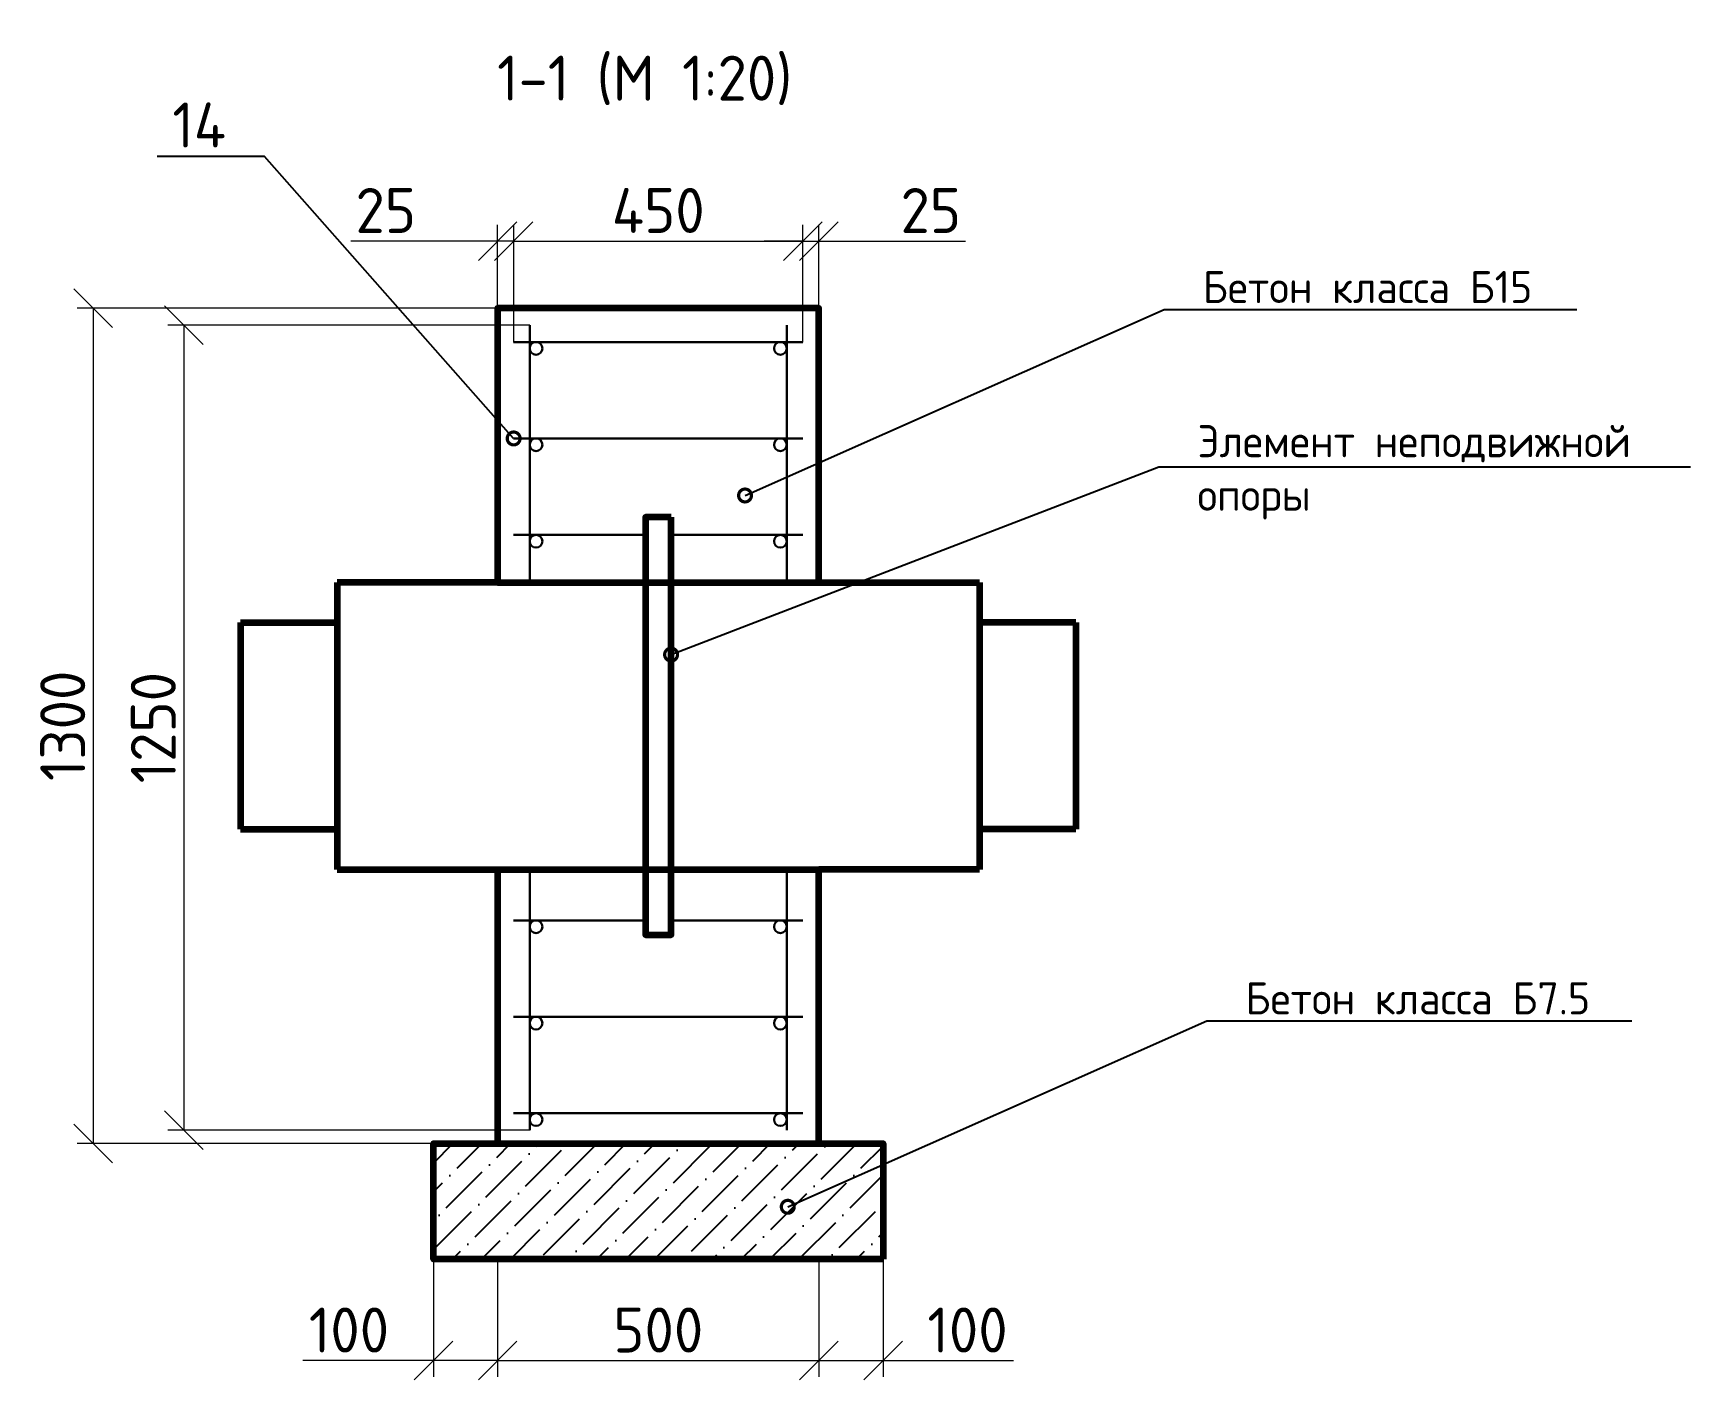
# Model space of a CAD drawing. Header units: millimetres. Extents: x 1601 to 14530, y 1157 to 12625.
# Drawn here: x 8585 to 8714, y 2904.6 to 3009.4 of the extents above; entities that cross this region are included whole.
import ezdxf
from ezdxf import colors
from ezdxf.entities.mleader import LeaderData, LeaderLine
from ezdxf.math import Vec2, Vec3

# ---------------------------------------------------------------- set-up
doc = ezdxf.new("R2010")
doc.units = ezdxf.units.MM
doc.layers.add('Основной', color=1, linetype='Continuous', lineweight=60)
doc.layers.add('Размеры на чертеже', color=250, linetype='Continuous', lineweight=25)
doc.styles.add('GOST', font='GOST Common.ttf')
doc.dimstyles.new('М 1 к 20', dxfattribs={"dimtxt": 3.5, "dimasz": 3, "dimexe": 1.25, "dimexo": 0, "dimtad": 1, "dimdec": 0, "dimlfac": 20, "dimzin": 0, "dimdsep": 46, "dimtxsty": 'GOST', "dimblk": 'OBLIQUE', "dimcen": 5, "dimadec": 8, "dimazin": 0, "dimtfac": 1, "dimtdec": 0, "dimtmove": 0, "dimatfit": 3, "dimldrblk": 'NONE', "dimfxl": 1.25, "dimtolj": 1, "dimtzin": 0, "dimlwd": 20, "dimlwe": 20, "dimarcsym": 1})

# ---------------------------------------------------------------- blocks, each defined once
blk = doc.blocks.new('_Oblique')
at = {"color": 0, "linetype": 'ByBlock', "lineweight": -2}
blk.add_line((-0.5, -0.5), (0.5, 0.5), dxfattribs=at)
blk = doc.blocks.new('*D116')
at = {"color": 0, "lineweight": 20, "transparency": 16777216}
for p, q in [((8622.38, 2985.38), (8622.38, 2994.49)), ((8644.88, 2985.38), (8644.88, 2994.49)), ((8622.38, 2993.24), (8644.88, 2993.24))]:
    blk.add_line(p, q, dxfattribs=at)
at = {"layer": 'Defpoints', "color": 0, "transparency": 16777216}
for p in [(8644.88, 2993.24), (8622.38, 2985.38), (8644.88, 2985.38)]:
    blk.add_point(p, dxfattribs=at)
at = {"color": 0, "lineweight": 20, "transparency": 16777216, "xscale": 3, "yscale": 3, "zscale": 3, "rotation": 180}
blk.add_blockref('_Oblique', (8622.38, 2993.24), dxfattribs=at)
at = {"color": 0, "lineweight": 20, "transparency": 16777216, "xscale": 3, "yscale": 3, "zscale": 3}
blk.add_blockref('_Oblique', (8644.88, 2993.24), dxfattribs=at)
at = {"color": 0, "transparency": 16777216, "insert": (8633.63, 2995.62), "char_height": 3.5, "attachment_point": 5, "style": 'GOST'}
blk.add_mtext('\\A1;450', dxfattribs=at)
blk = doc.blocks.new('_None')
blk = doc.blocks.new('*D117')
at = {"color": 0, "lineweight": 20, "transparency": 16777216}
for p, q in [((8644.88, 2985.38), (8644.88, 2994.49)), ((8646.13, 2985.38), (8646.13, 2994.49)), ((8644.88, 2993.24), (8641.88, 2993.24)), ((8644.88, 2993.24), (8646.13, 2993.24)), ((8646.13, 2993.24), (8657.55, 2993.24))]:
    blk.add_line(p, q, dxfattribs=at)
at = {"layer": 'Defpoints', "color": 0, "transparency": 16777216}
for p in [(8646.13, 2993.24), (8644.88, 2985.38), (8646.13, 2985.38)]:
    blk.add_point(p, dxfattribs=at)
at = {"color": 0, "lineweight": 20, "transparency": 16777216, "xscale": 3, "yscale": 3, "zscale": 3}
blk.add_blockref('_Oblique', (8644.88, 2993.24), dxfattribs=at)
at = {"color": 0, "lineweight": 20, "transparency": 16777216, "xscale": 3, "yscale": 3, "zscale": 3, "rotation": 180}
blk.add_blockref('_Oblique', (8646.13, 2993.24), dxfattribs=at)
at = {"color": 0, "transparency": 16777216, "insert": (8654.84, 2995.62), "char_height": 3.5, "attachment_point": 5, "style": 'GOST'}
blk.add_mtext('\\A1;25', dxfattribs=at)
blk = doc.blocks.new('*D118')
at = {"color": 0, "lineweight": 20, "transparency": 16777216}
for p, q in [((8621.13, 2985.38), (8621.13, 2994.49)), ((8622.38, 2985.38), (8622.38, 2994.49)), ((8621.13, 2993.24), (8609.71, 2993.24)), ((8622.38, 2993.24), (8621.13, 2993.24)), ((8622.38, 2993.24), (8625.38, 2993.24))]:
    blk.add_line(p, q, dxfattribs=at)
at = {"layer": 'Defpoints', "color": 0, "transparency": 16777216}
for p in [(8621.13, 2993.24), (8621.13, 2985.38), (8622.38, 2985.38)]:
    blk.add_point(p, dxfattribs=at)
at = {"color": 0, "lineweight": 20, "transparency": 16777216, "xscale": 3, "yscale": 3, "zscale": 3}
blk.add_blockref('_Oblique', (8621.13, 2993.24), dxfattribs=at)
at = {"color": 0, "lineweight": 20, "transparency": 16777216, "xscale": 3, "yscale": 3, "zscale": 3, "rotation": 180}
blk.add_blockref('_Oblique', (8622.38, 2993.24), dxfattribs=at)
at = {"color": 0, "transparency": 16777216, "insert": (8612.42, 2995.62), "char_height": 3.5, "attachment_point": 5, "style": 'GOST'}
blk.add_mtext('\\A1;25', dxfattribs=at)
blk = doc.blocks.new('*D119')
at = {"color": 0, "lineweight": 20, "transparency": 16777216}
for p, q in [((8621.13, 2988.02), (8588.4, 2988.02)), ((8589.65, 2988.02), (8589.65, 2923.02)), ((8621.13, 2923.02), (8588.4, 2923.02))]:
    blk.add_line(p, q, dxfattribs=at)
at = {"layer": 'Defpoints', "color": 0, "transparency": 16777216}
for p in [(8621.13, 2988.02), (8589.65, 2923.02), (8621.13, 2923.02)]:
    blk.add_point(p, dxfattribs=at)
at = {"color": 0, "lineweight": 20, "transparency": 16777216, "xscale": 3, "yscale": 3, "zscale": 3}
for p, rotation in [((8589.65, 2988.02), 90), ((8589.65, 2923.02), 270)]:
    blk.add_blockref('_Oblique', p, dxfattribs=dict(at, rotation=rotation))
at = {"color": 0, "transparency": 16777216, "insert": (8587.28, 2955.52), "char_height": 3.5, "attachment_point": 5, "rotation": 90, "style": 'GOST'}
blk.add_mtext('\\A1;1300', dxfattribs=at)
blk = doc.blocks.new('*D120')
at = {"color": 0, "lineweight": 20, "transparency": 16777216}
for p, q in [((8623.63, 2986.7), (8595.46, 2986.7)), ((8596.71, 2986.7), (8596.71, 2924.06)), ((8623.63, 2924.06), (8595.46, 2924.06))]:
    blk.add_line(p, q, dxfattribs=at)
at = {"layer": 'Defpoints', "color": 0, "transparency": 16777216}
for p in [(8623.63, 2986.7), (8596.71, 2924.06), (8623.63, 2924.06)]:
    blk.add_point(p, dxfattribs=at)
at = {"color": 0, "lineweight": 20, "transparency": 16777216, "xscale": 3, "yscale": 3, "zscale": 3}
for p, rotation in [((8596.71, 2986.7), 90), ((8596.71, 2924.06), 270)]:
    blk.add_blockref('_Oblique', p, dxfattribs=dict(at, rotation=rotation))
at = {"color": 0, "transparency": 16777216, "insert": (8594.33, 2955.38), "char_height": 3.5, "attachment_point": 5, "rotation": 90, "style": 'GOST'}
blk.add_mtext('\\A1;1250', dxfattribs=at)
blk = doc.blocks.new('*D131')
at = {"color": 0, "lineweight": 20, "transparency": 16777216}
for p, q in [((8621.13, 2914.02), (8621.13, 2904.88)), ((8646.13, 2914.02), (8646.13, 2904.88)), ((8621.13, 2906.13), (8646.13, 2906.13))]:
    blk.add_line(p, q, dxfattribs=at)
at = {"layer": 'Defpoints', "color": 0, "transparency": 16777216}
for p in [(8621.13, 2914.02), (8646.13, 2914.02), (8646.13, 2906.13)]:
    blk.add_point(p, dxfattribs=at)
at = {"color": 0, "lineweight": 20, "transparency": 16777216, "xscale": 3, "yscale": 3, "zscale": 3, "rotation": 180}
blk.add_blockref('_Oblique', (8621.13, 2906.13), dxfattribs=at)
at = {"color": 0, "lineweight": 20, "transparency": 16777216, "xscale": 3, "yscale": 3, "zscale": 3}
blk.add_blockref('_Oblique', (8646.13, 2906.13), dxfattribs=at)
at = {"color": 0, "transparency": 16777216, "insert": (8633.63, 2908.51), "char_height": 3.5, "attachment_point": 5, "style": 'GOST'}
blk.add_mtext('\\A1;500', dxfattribs=at)
blk = doc.blocks.new('*D132')
at = {"color": 0, "lineweight": 20, "transparency": 16777216}
for p, q in [((8646.13, 2914.02), (8646.13, 2904.88)), ((8651.13, 2914.02), (8651.13, 2904.88)), ((8646.13, 2906.13), (8651.13, 2906.13)), ((8651.13, 2906.13), (8661.27, 2906.13))]:
    blk.add_line(p, q, dxfattribs=at)
at = {"layer": 'Defpoints', "color": 0, "transparency": 16777216}
for p in [(8646.13, 2914.02), (8651.13, 2914.02), (8651.13, 2906.13)]:
    blk.add_point(p, dxfattribs=at)
at = {"color": 0, "lineweight": 20, "transparency": 16777216, "xscale": 3, "yscale": 3, "zscale": 3, "rotation": 180}
blk.add_blockref('_Oblique', (8646.13, 2906.13), dxfattribs=at)
at = {"color": 0, "lineweight": 20, "transparency": 16777216, "xscale": 3, "yscale": 3, "zscale": 3}
blk.add_blockref('_Oblique', (8651.13, 2906.13), dxfattribs=at)
at = {"color": 0, "transparency": 16777216, "insert": (8657.7, 2908.51), "char_height": 3.5, "attachment_point": 5, "style": 'GOST'}
blk.add_mtext('\\A1;100', dxfattribs=at)
blk = doc.blocks.new('*D133')
at = {"color": 0, "lineweight": 20, "transparency": 16777216}
for p, q in [((8616.13, 2914.02), (8616.13, 2904.88)), ((8621.13, 2914.02), (8621.13, 2904.88)), ((8616.13, 2906.13), (8605.98, 2906.13)), ((8621.13, 2906.13), (8616.13, 2906.13))]:
    blk.add_line(p, q, dxfattribs=at)
at = {"layer": 'Defpoints', "color": 0, "transparency": 16777216}
for p in [(8616.13, 2914.02), (8621.13, 2914.02), (8616.13, 2906.13)]:
    blk.add_point(p, dxfattribs=at)
at = {"color": 0, "lineweight": 20, "transparency": 16777216, "xscale": 3, "yscale": 3, "zscale": 3, "rotation": 180}
blk.add_blockref('_Oblique', (8616.13, 2906.13), dxfattribs=at)
at = {"color": 0, "lineweight": 20, "transparency": 16777216, "xscale": 3, "yscale": 3, "zscale": 3}
blk.add_blockref('_Oblique', (8621.13, 2906.13), dxfattribs=at)
at = {"color": 0, "transparency": 16777216, "insert": (8609.56, 2908.51), "char_height": 3.5, "attachment_point": 5, "style": 'GOST'}
blk.add_mtext('\\A1;100', dxfattribs=at)
blk = doc.blocks.new('_DotSmall')
at = {"color": 0, "linetype": 'ByBlock', "const_width": 0.5}
blk.add_lwpolyline([(-0.0625, 0, 1), (0.0625, 0, 1)], format="xyb", close=True, dxfattribs=at)

msp = doc.modelspace()

# ---------------------------------------------------------------- hatches: boundary and pattern name
h = msp.add_hatch()
h.set_pattern_fill('ANSI36', scale=0.5)
h.set_pattern_definition([(45, (6823.6013, 1831.6747), (0.841899, 3.086963), [3.96875, -0.79375, 0, -0.79375])])
h.paths.add_polyline_path([(8651.1279, 2914.0168), (8651.1279, 2923.0168), (8616.1279, 2923.0168), (8616.1279, 2914.0168)])

# ---------------------------------------------------------------- linework, layer by layer
at = {"lineweight": 30}
for p, q in [((8623.6258, 2985.3806), (8623.6258, 2986.7031)), ((8643.63, 2985.3806), (8643.63, 2986.7031)), ((8622.3758, 2985.3806), (8623.6258, 2985.3806)), ((8623.6258, 2985.3806), (8643.63, 2985.3806)), ((8623.6258, 2966.6805), (8623.6258, 2985.3806)), ((8644.88, 2985.3806), (8643.63, 2985.3806)), ((8643.63, 2966.6805), (8643.63, 2985.3806)), ((8622.3758, 2977.8806), (8644.88, 2977.8806)), ((8622.3758, 2970.3806), (8632.6279, 2970.3806)), ((8634.6279, 2970.3806), (8644.88, 2970.3806)), ((8623.6258, 2925.3806), (8623.6258, 2944.3531)), ((8643.63, 2925.3806), (8643.63, 2944.3531)), ((8622.3758, 2940.3806), (8632.6279, 2940.3806)), ((8634.6279, 2940.3806), (8644.88, 2940.3806)), ((8622.3758, 2932.8806), (8644.88, 2932.8806)), ((8622.3758, 2925.3806), (8623.6258, 2925.3806)), ((8622.3758, 2925.3806), (8644.88, 2925.3806)), ((8623.6258, 2925.3806), (8623.6258, 2924.0581)), ((8644.88, 2925.3806), (8643.63, 2925.3806)), ((8643.63, 2925.3806), (8643.63, 2924.0581))]:
    msp.add_line(p, q, dxfattribs=at)
at = {"lineweight": 90}
for p, q in [((8613.6279, 2966.6805), (8608.6279, 2966.6805)), ((8608.6279, 2966.6805), (8608.6279, 2944.3531)), ((8621.1279, 2966.6805), (8613.6279, 2966.6805)), ((8621.1279, 2966.6805), (8646.1279, 2966.6805)), ((8646.1279, 2966.6805), (8653.6279, 2966.6805)), ((8653.6279, 2966.6805), (8658.6279, 2966.6805)), ((8658.6279, 2966.6805), (8658.6279, 2944.3531)), ((8601.1279, 2963.5555), (8601.1279, 2947.4781)), ((8601.1279, 2963.5555), (8608.6279, 2963.5555)), ((8666.1279, 2963.5555), (8658.6279, 2963.5555)), ((8666.1279, 2963.5555), (8666.1279, 2947.4781)), ((8601.1279, 2947.4781), (8608.6279, 2947.4781)), ((8666.1279, 2947.4781), (8658.6279, 2947.4781)), ((8608.6279, 2944.3531), (8621.1279, 2944.3531)), ((8621.1279, 2944.3531), (8646.1279, 2944.3531)), ((8658.6279, 2944.3531), (8646.1279, 2944.3531))]:
    msp.add_line(p, q, dxfattribs=at)
for points in [[(8646.1279, 2966.6805), (8646.1279, 2988.0168), (8621.1279, 2988.0168), (8621.1279, 2966.6805)], [(8621.1279, 2944.3531), (8621.1279, 2923.0168), (8646.1279, 2923.0168), (8646.1279, 2944.3531)]]:
    msp.add_lwpolyline(points, dxfattribs=at)
for points in [[(8634.6279, 2971.7668), (8632.6279, 2971.7668), (8632.6279, 2939.2668), (8634.6279, 2939.2668)], [(8651.1279, 2914.0168), (8616.1279, 2914.0168), (8616.1279, 2923.0168), (8651.1279, 2923.0168)]]:
    msp.add_lwpolyline(points, close=True, dxfattribs=at)
at = {"lineweight": 30}
for centre in [(8624.1199, 2984.8865), (8643.136, 2984.8865), (8624.1199, 2977.3865), (8643.136, 2977.3865), (8624.1199, 2969.8865), (8643.136, 2969.8865), (8624.1199, 2939.8865), (8643.136, 2939.8865), (8624.1199, 2932.3865), (8643.136, 2932.3865), (8624.1199, 2924.8865), (8643.136, 2924.8865)]:
    msp.add_circle(centre, 0.4941, dxfattribs=at)

# ---------------------------------------------------------------- texts
at = {"layer": 'Основной', "insert": (8621.0917, 3007.6658), "char_height": 3.5, "attachment_point": 1, "style": 'GOST', "bg_fill": 3, "box_fill_scale": 1.5, "bg_fill_color": 256, "bg_fill_transparency": 0}
msp.add_mtext_dynamic_manual_height_columns('{\\C256;\\c0;1-1 (М 1:20)}', width=32.903683, gutter_width=1, heights=[0], dxfattribs=at)

# ---------------------------------------------------------------- dimensions: what is measured, and where the dimension line sits
for base, p1, p2, picture, middle in [((8621.1279, 2993.2411), (8622.3758, 2985.3806), (8621.1279, 2985.3806), '*D118', (8612.4181, 2995.6161)), ((8644.88, 2993.2411), (8622.3758, 2985.3806), (8644.88, 2985.3806), '*D116', (8633.6279, 2995.6161)), ((8646.1279, 2993.2411), (8644.88, 2985.3806), (8646.1279, 2985.3806), '*D117', (8654.8377, 2995.6161)), ((8616.1279, 2906.1335), (8621.1279, 2914.0168), (8616.1279, 2914.0168), '*D133', (8609.5558, 2908.5085)), ((8646.1279, 2906.1335), (8621.1279, 2914.0168), (8646.1279, 2914.0168), '*D131', (8633.6279, 2908.5085)), ((8651.1279, 2906.1335), (8646.1279, 2914.0168), (8651.1279, 2914.0168), '*D132', (8657.7, 2908.5085))]:
    dim = msp.add_linear_dim(base=base, p1=p1, p2=p2, dimstyle='М 1 к 20')
    dim.commit()
    dim.dimension.update_dxf_attribs({"geometry": picture, "text_midpoint": middle})
dim = msp.add_linear_dim(base=(8589.6535, 2923.0168), p1=(8621.1279, 2988.0168), p2=(8621.1279, 2923.0168), angle=90, dimstyle='М 1 к 20')
dim.commit()
dim.dimension.update_dxf_attribs({"geometry": '*D119', "text_midpoint": (8587.276, 2955.5168)})
dim = msp.add_linear_dim(base=(8596.7081, 2924.0581), p1=(8623.6258, 2986.7031), p2=(8623.6258, 2924.0581), angle=90, text='1250', dimstyle='М 1 к 20')
dim.commit()
dim.dimension.update_dxf_attribs({"geometry": '*D120', "text_midpoint": (8594.3331, 2955.3806)})

# ---------------------------------------------------------------- leaders
at = {"layer": 'Размеры на чертеже'}
ml = msp.add_multileader_mtext('Standard', dxfattribs=at)
ml.set_content('Бетон класса Б15', color=256, style='GOST')
ml.set_leader_properties()
ml.set_arrow_properties(name='DOTSMALL')
ml.build(insert=Vec2(0, 0))
ml.multileader.update_dxf_attribs({"text_left_attachment_type": 6, "text_right_attachment_type": 6, "dogleg_length": 1, "arrow_head_size": 2})
ctx = ml.context
ctx.base_point, ctx.char_height, ctx.arrow_head_size, ctx.plane_origin = Vec3(8674.0016, 2987.9127), 2.5, 2, Vec3(8554.7891, 3023.9366)
ctx.left_attachment, ctx.right_attachment = 6, 6
notes = []
notes.append((ctx, [(1, (1, 1, 0), (8673.0016, 2987.9127), (1, 0), 1, [(0, [(8640.3823, 2973.4431)], 0, [])])]))
ctx.mtext.insert, ctx.mtext.width, ctx.mtext.flow_direction = Vec3(8676.0016, 2990.9127), 37.991412, 5
ml = msp.add_multileader_mtext('Standard', dxfattribs=at)
ml.set_content('Элемент неподвижной опоры', color=256, style='GOST')
ml.set_leader_properties()
ml.set_arrow_properties(name='DOTSMALL')
ml.build(insert=Vec2(0, 0))
ml.multileader.update_dxf_attribs({"text_left_attachment_type": 6, "text_right_attachment_type": 6, "dogleg_length": 1, "arrow_head_size": 2})
ctx = ml.context
ctx.base_point, ctx.char_height, ctx.arrow_head_size, ctx.plane_origin = Vec3(8673.5982, 2975.677), 2.5, 2, Vec3(8554.3857, 3011.7009)
ctx.left_attachment, ctx.right_attachment = 6, 6
notes.append((ctx, [(1, (1, 1, 0), (8672.5982, 2975.677), (1, 0), 1, [(0, [(8634.6279, 2961.0634)], 0, [])])]))
ctx.mtext.insert, ctx.mtext.width, ctx.mtext.flow_direction = Vec3(8675.5982, 2978.9197), 37.991412, 5
ml = msp.add_multileader_mtext('Standard', dxfattribs=at)
ml.set_content('Бетон класса Б7.5', color=256, style='GOST')
ml.set_leader_properties()
ml.set_arrow_properties(name='DOTSMALL')
ml.build(insert=Vec2(0, 0))
ml.multileader.update_dxf_attribs({"text_left_attachment_type": 6, "text_right_attachment_type": 6, "dogleg_length": 1, "arrow_head_size": 2})
ctx = ml.context
ctx.base_point, ctx.char_height, ctx.arrow_head_size, ctx.plane_origin = Vec3(8677.3273, 2932.5684), 2.5, 2, Vec3(8558.1148, 2968.5923)
ctx.left_attachment, ctx.right_attachment = 6, 6
notes.append((ctx, [(1, (1, 1, 0), (8676.3273, 2932.5684), (1, 0), 1, [(0, [(8643.708, 2918.0988)], 0, [])])]))
ctx.mtext.insert, ctx.mtext.width, ctx.mtext.flow_direction = Vec3(8679.3273, 2935.5684), 30.116186, 5
for ctx, leaders in notes:
    for number, flags, end, landing, length, lines in leaders:
        leader = LeaderData()
        leader.index, (leader.has_last_leader_line, leader.has_dogleg_vector, leader.attachment_direction) = number, flags
        leader.last_leader_point, leader.dogleg_vector, leader.dogleg_length = Vec3(end), Vec3(landing), length
        for number, points, colour, breaks in lines:
            line = LeaderLine()
            line.index, line.vertices, line.color, line.breaks = number, Vec3.list(points), colors.encode_raw_color(colour), breaks
            leader.lines.append(line)
        ctx.leaders.append(leader)

# ---------------------------------------------------------------- next in the draw order: leaders
ml = msp.add_multileader_mtext('Standard', dxfattribs=at)
ml.set_content('14', color=256, style='GOST')
ml.set_leader_properties()
ml.set_arrow_properties(name='DOTSMALL')
ml.build(insert=Vec2(0, 0))
ml.multileader.update_dxf_attribs({"text_left_attachment_type": 5, "text_right_attachment_type": 5, "dogleg_length": 1, "arrow_head_size": 2})
ctx = ml.context
ctx.base_point, ctx.char_height, ctx.arrow_head_size, ctx.plane_origin = Vec3(8594.1428, 2999.8213), 3.5, 2, Vec3(8625.6496, 3030.0581)
ctx.left_attachment, ctx.right_attachment, ctx.text_align_type = 5, 5, 2
notes = []
notes.append((ctx, [(1, (1, 1, 0), (8602.9928, 2999.8213), (-1, 0), 1, [(0, [(8622.3758, 2977.8806)], 0, [])])]))
ctx.mtext.insert, ctx.mtext.alignment, ctx.mtext.flow_direction = Vec3(8599.9928, 3004.0213), 3, 5
for ctx, leaders in notes:
    for number, flags, end, landing, length, lines in leaders:
        leader = LeaderData()
        leader.index, (leader.has_last_leader_line, leader.has_dogleg_vector, leader.attachment_direction) = number, flags
        leader.last_leader_point, leader.dogleg_vector, leader.dogleg_length = Vec3(end), Vec3(landing), length
        for number, points, colour, breaks in lines:
            line = LeaderLine()
            line.index, line.vertices, line.color, line.breaks = number, Vec3.list(points), colors.encode_raw_color(colour), breaks
            leader.lines.append(line)
        ctx.leaders.append(leader)

doc.saveas('drawing.dxf')
